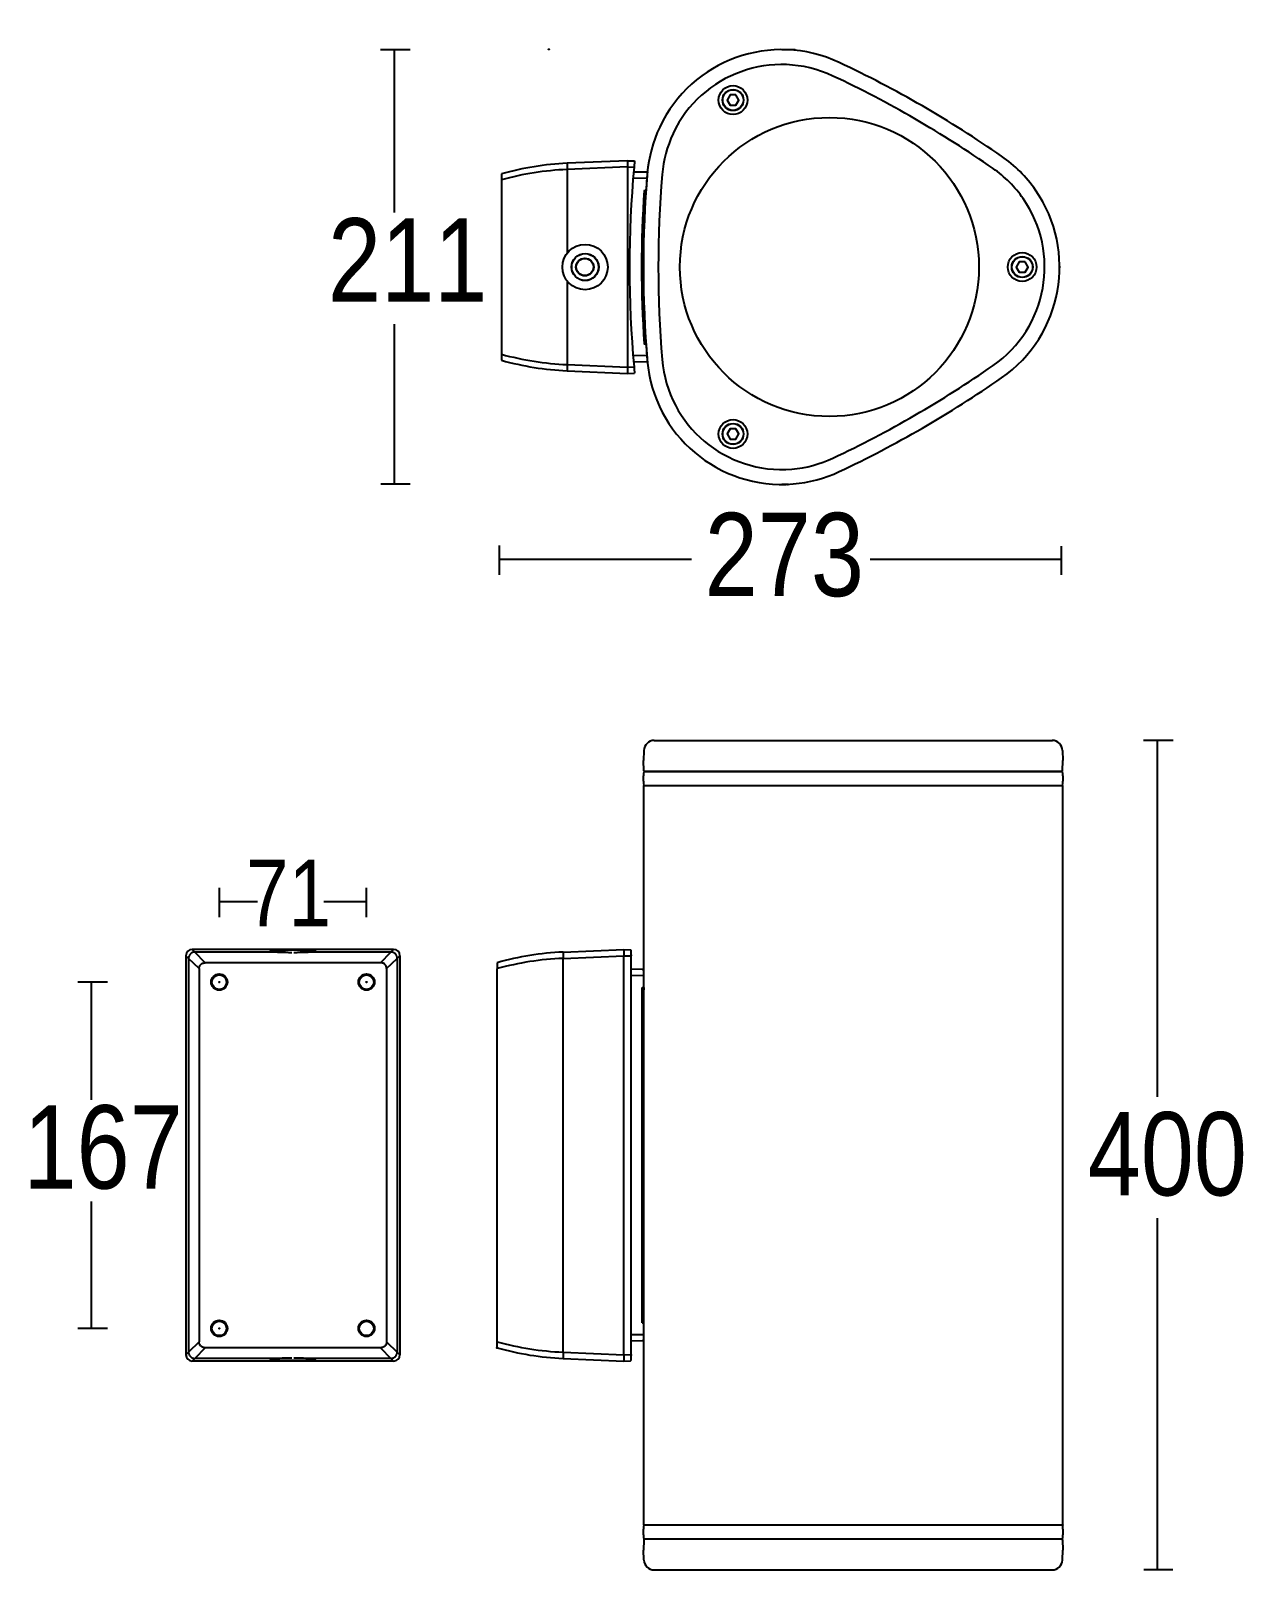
# Model space of a CAD drawing. Extents: x 2 to 200, y 0 to 252.
import ezdxf

# ---------------------------------------------------------------- set-up
doc = ezdxf.new("R2010")
doc.units = 0
doc.layers.add('LIVELLO_1', color=160, linetype='Continuous')
doc.styles.add('STD', font='txt')

# ---------------------------------------------------------------- blocks, each defined once
blk = doc.blocks.new('AI9-BLK1')
at = {"layer": 'LIVELLO_1', "color": 7}
for p, q in [((-36.91, 124.42), (-41.74, 124.42)), ((-39.45, 97.75), (-39.45, 124.38)), ((26.04, 124.42), (23.93, 124.42)), ((-1.34, 106.24), (-11.2, 105.82)), ((-1.34, 106.24), (-0.15, 106.2)), ((-21.93, 104.09), (-21.93, 73.58)), ((-1.34, 105.23), (-11.2, 104.8)), ((-11.2, 104.8), (-11.2, 91.11)), ((-1.34, 105.23), (-1.34, 72.44)), ((-1.34, 105.23), (-0.25, 105.19)), ((1.85, 103.33), (-0.41, 103.38)), ((1.94, 104.35), (-0.32, 104.39)), ((1.41, 101.06), (1.68, 101.06)), ((1.43, 101.39), (1.7, 101.4)), ((1.7, 101.4), (1.68, 101.06)), ((-11.2, 86.57), (-11.2, 72.87)), ((-39.45, 53.28), (-39.45, 79.5)), ((1.41, 76.62), (1.68, 76.62)), ((1.7, 76.28), (1.68, 76.62)), ((1.85, 74.34), (-0.41, 74.3)), ((1.94, 73.33), (-0.32, 73.29)), ((-11.2, 72.87), (-1.34, 72.44)), ((-11.2, 71.86), (-1.34, 71.43)), ((-1.34, 72.44), (-0.25, 72.48)), ((-1.34, 71.43), (-0.15, 71.47)), ((-36.89, 53.28), (-41.69, 53.28)), ((24.92, 53.25), (23.93, 53.25)), ((-22.25, 38.43), (-22.25, 43.25)), ((69.74, 38.43), (69.74, 43.16)), ((9.18, 40.95), (-22.16, 40.95)), ((69.74, 40.95), (38.4, 40.95)), ((3.06, 11.32), (68.17, 11.32)), ((88, 11.33), (83.16, 11.33)), ((85.42, -47.02), (85.42, 11.29)), ((1.35, 9.7), (1.3, 8.08)), ((1.36, 6.38), (1.3, 8.08)), ((69.88, 6.38), (69.94, 8.08)), ((69.89, 9.7), (69.94, 8.08)), ((69.86, 6.21), (1.37, 6.21)), ((69.76, 6.26), (1.47, 6.26)), ((1.37, 3.97), (69.86, 3.97)), ((1.37, -117.07), (1.37, 3.94)), ((1.37, 3.94), (69.86, 3.94)), ((69.86, 3.94), (69.86, -117.07)), ((-68.1, -17.57), (-68.1, -12.81)), ((-68.1, -15.03), (-61.9, -15.03)), ((-51.04, -15.03), (-44.08, -15.03)), ((-44.04, -17.61), (-44.04, -12.77)), ((-73.6, -23.9), (-73.6, -89.23)), ((-73.17, -24.33), (-73.6, -23.9)), ((-73.17, -24.33), (-73.17, -88.8)), ((-71.44, -26.02), (-73.17, -24.33)), ((-39.6, -22.88), (-72.58, -22.88)), ((-72.15, -23.31), (-72.58, -22.88)), ((-58.37, -23.31), (-72.15, -23.31)), ((-70.46, -25.04), (-72.15, -23.31)), ((-41.73, -25.04), (-70.46, -25.04)), ((-40.04, -23.31), (-53.81, -23.31)), ((-41.73, -25.04), (-40.04, -23.31)), ((-40.75, -26.02), (-39.02, -24.33)), ((-39.6, -22.88), (-40.04, -23.31)), ((-38.58, -23.9), (-39.02, -24.33)), ((-39.02, -24.33), (-39.02, -88.8)), ((-38.58, -23.9), (-38.58, -89.23)), ((-22.65, -25.04), (-22.65, -26.02)), ((-11.85, -23.31), (-1.94, -22.88)), ((-11.85, -24.33), (-1.94, -23.9)), ((-11.85, -88.8), (-11.85, -24.33)), ((-1.94, -22.88), (-0.84, -22.92)), ((-1.94, -23.9), (-0.74, -23.94)), ((-1.94, -89.23), (-1.94, -23.9)), ((-0.74, -89.19), (-0.74, -23.94)), ((-71.44, -26.02), (-71.44, -87.11)), ((-40.75, -26.02), (-40.75, -87.11)), ((-22.63, -88.08), (-22.63, -26.03)), ((1.29, -26.16), (-0.74, -26.12)), ((1.36, -27.18), (-0.74, -27.14)), ((-86.44, -28.22), (-91.29, -28.22)), ((-89.03, -47.49), (-89.03, -28.22)), ((1.09, -29.13), (1.36, -29.13)), ((1.09, -84), (1.09, -29.13)), ((1.09, -29.47), (1.33, -29.47)), ((-89.03, -84.91), (-89.03, -64.13)), ((85.42, -124.42), (85.42, -66.86)), ((-86.44, -84.91), (-91.29, -84.91)), ((1.09, -83.66), (1.33, -83.66)), ((1.09, -84), (1.36, -84)), ((-71.44, -87.11), (-73.17, -88.8)), ((-70.46, -88.09), (-72.15, -89.82)), ((-41.73, -88.09), (-70.46, -88.09)), ((-41.73, -88.09), (-40.04, -89.82)), ((-40.75, -87.11), (-39.02, -88.8)), ((1.36, -85.95), (-0.74, -85.98)), ((1.29, -86.97), (-0.74, -87)), ((-73.17, -88.8), (-73.6, -89.24)), ((-72.15, -89.82), (-72.58, -90.25)), ((-39.6, -90.25), (-72.58, -90.25)), ((-58.37, -89.82), (-72.15, -89.82)), ((-40.04, -89.82), (-53.81, -89.82)), ((-39.6, -90.25), (-40.04, -89.82)), ((-38.58, -89.24), (-39.02, -88.8)), ((-11.85, -88.8), (-1.94, -89.23)), ((-11.85, -89.82), (-1.94, -90.25)), ((-1.94, -89.23), (-0.74, -89.19)), ((-1.94, -90.25), (-0.84, -90.21)), ((1.37, -117.07), (69.86, -117.07)), ((69.86, -117.1), (1.37, -117.1)), ((1.36, -119.5), (1.3, -121.21)), ((1.37, -119.34), (69.86, -119.34)), ((69.76, -119.39), (1.47, -119.39)), ((69.88, -119.5), (69.94, -121.21)), ((1.34, -122.81), (1.32, -121.22)), ((69.9, -122.81), (69.92, -121.22)), ((3.06, -124.45), (68.17, -124.45)), ((87.96, -124.42), (83.2, -124.42))]:
    blk.add_line(p, q, dxfattribs=at)
for points in [[(16.43, 117.01), (15.46, 117.01), (14.97, 116.17), (15.46, 115.33), (16.43, 115.33), (16.92, 116.17), (16.43, 117.01)], [(-11.2, 105.82), (-11.2, 105.82), (-11.2, 105.81), (-11.2, 105.81), (-11.2, 105.81), (-11.21, 105.8), (-11.21, 105.79), (-11.22, 105.63), (-11.22, 105.34), (-11.21, 104.97), (-11.2, 104.8)], [(63.77, 89.68), (62.8, 89.68), (62.31, 88.84), (62.8, 87.99), (63.77, 87.99), (64.26, 88.84), (63.77, 89.68)], [(-11.2, 72.87), (-11.21, 72.49), (-11.22, 72.16), (-11.21, 71.94), (-11.21, 71.88), (-11.21, 71.87), (-11.21, 71.87), (-11.2, 71.87), (-11.2, 71.86), (-11.2, 71.86)], [(16.43, 62.35), (15.46, 62.35), (14.97, 61.51), (15.46, 60.66), (16.43, 60.66), (16.92, 61.51), (16.43, 62.35)], [(-72.15, -23.31), (-72.23, -23.32), (-72.31, -23.33), (-72.39, -23.34), (-72.46, -23.36), (-72.54, -23.39), (-72.61, -23.43), (-72.68, -23.46), (-72.75, -23.51), (-72.81, -23.56), (-72.87, -23.61), (-72.92, -23.67), (-72.97, -23.73), (-73.02, -23.8), (-73.05, -23.87), (-73.09, -23.94), (-73.12, -24.02), (-73.14, -24.1), (-73.16, -24.17), (-73.16, -24.25), (-73.17, -24.33)], [(-39.02, -24.33), (-39.02, -24.25), (-39.03, -24.17), (-39.04, -24.1), (-39.07, -24.02), (-39.1, -23.94), (-39.13, -23.87), (-39.17, -23.8), (-39.21, -23.73), (-39.26, -23.67), (-39.32, -23.61), (-39.38, -23.56), (-39.44, -23.51), (-39.5, -23.46), (-39.57, -23.43), (-39.65, -23.39), (-39.72, -23.36), (-39.8, -23.34), (-39.88, -23.33), (-39.96, -23.32), (-40.04, -23.31)], [(-11.85, -23.31), (-11.85, -23.31), (-11.86, -23.31), (-11.86, -23.31), (-11.86, -23.31), (-11.86, -23.32), (-11.86, -23.32), (-11.87, -23.34), (-11.87, -23.5), (-11.87, -23.79), (-11.86, -24.16), (-11.85, -24.33)], [(-73.17, -88.8), (-73.16, -88.88), (-73.16, -88.96), (-73.14, -89.04), (-73.12, -89.12), (-73.09, -89.19), (-73.05, -89.26), (-73.02, -89.33), (-72.97, -89.4), (-72.92, -89.46), (-72.87, -89.52), (-72.81, -89.57), (-72.75, -89.62), (-72.68, -89.67), (-72.61, -89.71), (-72.54, -89.74), (-72.46, -89.77), (-72.39, -89.79), (-72.31, -89.8), (-72.23, -89.82), (-72.15, -89.82)], [(-40.04, -89.82), (-39.96, -89.82), (-39.88, -89.8), (-39.8, -89.79), (-39.72, -89.77), (-39.65, -89.74), (-39.57, -89.71), (-39.5, -89.67), (-39.44, -89.62), (-39.38, -89.57), (-39.32, -89.52), (-39.26, -89.46), (-39.21, -89.4), (-39.17, -89.33), (-39.13, -89.26), (-39.1, -89.19), (-39.07, -89.12), (-39.04, -89.04), (-39.03, -88.96), (-39.02, -88.88), (-39.02, -88.8)], [(-11.85, -88.8), (-11.87, -89.19), (-11.87, -89.52), (-11.87, -89.74), (-11.86, -89.8), (-11.86, -89.8), (-11.86, -89.81), (-11.86, -89.81), (-11.86, -89.82), (-11.86, -89.82), (-11.85, -89.82)]]:
    blk.add_lwpolyline(points, dxfattribs=at)
for centre, radius in [((15.95, 116.17), 2.36), ((15.95, 116.17), 1.72), ((15.95, 116.17), 1.69), ((31.73, 88.84), 24.47), ((-8.26, 88.84), 3.71), ((-8.26, 88.84), 2.23), ((-8.26, 88.84), 2.19), ((-8.26, 88.84), 2.19), ((63.28, 88.84), 2.36), ((-8.3, 88.84), 1.45), ((-8.3, 88.84), 1.4), ((63.29, 88.84), 1.72), ((63.29, 88.84), 1.69), ((15.95, 61.51), 2.36), ((15.95, 61.51), 1.72), ((15.95, 61.51), 1.69), ((-68.14, -28.22), 1.33), ((-68.15, -28.22), 1.19), ((-44.04, -28.22), 1.33), ((-44.04, -28.22), 1.19), ((-68.14, -84.91), 1.33), ((-68.15, -84.91), 1.19), ((-44.04, -84.91), 1.33), ((-44.04, -84.91), 1.19)]:
    blk.add_circle(centre, radius, dxfattribs=at)
for centre, major_axis, ratio in [((-14.2, 124.47), (-0.0006, -0.0496), 0.956527), ((26.04, 124.42), (-0.0007, 0.0496), 0.958241), ((1.28, 88.84), (-0.0481, 0), 0.97491), ((69.4, 88.84), (-0.0493, 0), 0.95128), ((24.93, 53.25), (-0.0009, 0.0496), 0.954717), ((-22.25, 41), (-0.0001, -0.0493), 0.977271), ((68.19, 11.32), (-0.0021, 0.0496), 0.61752), ((-68.14, -28.22), (0.0494, 0), 0.941179), ((-68.14, -28.22), (0.0494, 0), 0.941179), ((-68.14, -28.22), (0.0494, 0), 0.941179), ((-68.14, -28.22), (0.0494, 0), 0.941179), ((-44.04, -28.22), (0.0481, 0), 0.966012), ((-44.04, -28.22), (0.0481, 0), 0.966012), ((-68.14, -84.91), (0.0494, 0), 0.941179), ((-68.14, -84.91), (0.0494, 0), 0.941179), ((-22.65, -88.09), (-0.0481, 0), 0.982079), ((69.88, -117.08), (-0.0019, 0.0517), 0.9427), ((68.19, -124.45), (-0.0021, 0.0472), 0.649013)]:
    blk.add_ellipse(centre, major_axis=major_axis, ratio=ratio, dxfattribs=at)
for points, knots in [([(59.92, 106.97), (51.5, 112.82), (42.61, 117.96), (33.34, 122.32), (22.3, 127.51), (9.14, 122.78), (3.95, 111.74), (2.83, 109.36), (2.14, 106.8), (1.92, 104.18)], [0, 0, 0, 0, 1, 1, 1, 2, 2, 2, 3, 3, 3, 3]), ([(32.3, 120.11), (22.48, 124.73), (10.77, 120.52), (6.15, 110.7), (5.16, 108.59), (4.55, 106.31), (4.36, 103.98)], [0, 0, 0, 0, 1, 1, 1, 2, 2, 2, 2]), ([(-0.15, 106.2), (-0.15, 106.2), (-0.25, 105.19), (-0.25, 105.19), (-1.25, 94.31), (-1.25, 83.36), (-0.25, 72.48), (-0.22, 72.14), (-0.19, 71.81), (-0.15, 71.47)], [0, 0, 0, 0, 1, 1, 1, 2, 2, 2, 3, 3, 3, 3]), ([(59.92, 70.7), (69.93, 77.66), (72.41, 91.43), (65.45, 101.44), (63.95, 103.6), (62.08, 105.47), (59.92, 106.97)], [0, 0, 0, 0, 1, 1, 1, 2, 2, 2, 2]), ([(58.52, 72.7), (67.43, 78.9), (69.64, 91.14), (63.44, 100.05), (62.11, 101.97), (60.44, 103.64), (58.52, 104.97)], [0, 0, 0, 0, 1, 1, 1, 2, 2, 2, 2]), ([(1.43, 101.39), (0.84, 93.04), (0.84, 84.64), (1.43, 76.28), (1.43, 76.28), (1.7, 76.28), (1.7, 76.28)], [0, 0, 0, 0, 1, 1, 1, 2, 2, 2, 2]), ([(1.92, 73.49), (2.94, 61.33), (13.63, 52.31), (25.78, 53.33), (28.4, 53.55), (30.96, 54.24), (33.34, 55.35), (42.61, 59.72), (51.5, 64.85), (59.92, 70.7)], [0, 0, 0, 0, 1, 1, 1, 2, 2, 2, 3, 3, 3, 3]), ([(4.36, 73.69), (5.26, 62.88), (14.77, 54.85), (25.58, 55.76), (27.91, 55.96), (30.18, 56.57), (32.3, 57.56)], [0, 0, 0, 0, 1, 1, 1, 2, 2, 2, 2]), ([(85.42, 11.34), (85.42, 11.33), (85.42, 11.33), (85.42, 11.33), (85.42, 11.33), (85.41, 11.33), (85.41, 11.34), (85.41, 11.34), (85.42, 11.34), (85.42, 11.34), (85.42, 11.34), (85.42, 11.34), (85.42, 11.34)], [0, 0, 0, 0, 1, 1, 1, 2, 2, 2, 3, 3, 3, 4, 4, 4, 4]), ([(-44.04, -15.03), (-44.04, -15.03), (-44.04, -15.03), (-44.04, -15.03), (-44.04, -15.03), (-44.04, -15.03), (-44.04, -15.03), (-44.04, -15.03), (-44.04, -15.02), (-44.04, -15.02), (-44.04, -15.02), (-44.04, -15.03), (-44.04, -15.03)], [0, 0, 0, 0, 1, 1, 1, 2, 2, 2, 3, 3, 3, 4, 4, 4, 4]), ([(-71.44, -26.02), (-71.44, -25.95), (-71.43, -25.88), (-71.41, -25.8), (-71.4, -25.73), (-71.38, -25.66), (-71.34, -25.6), (-71.31, -25.53), (-71.28, -25.46), (-71.23, -25.41), (-71.18, -25.35), (-71.13, -25.3), (-71.07, -25.25), (-71.01, -25.21), (-70.95, -25.17), (-70.89, -25.14), (-70.82, -25.1), (-70.75, -25.08), (-70.68, -25.07), (-70.6, -25.05), (-70.53, -25.04), (-70.46, -25.04)], [0, 0, 0, 0, 1, 1, 1, 2, 2, 2, 3, 3, 3, 4, 4, 4, 5, 5, 5, 6, 6, 6, 7, 7, 7, 7]), ([(-56.09, -23.02), (-56.31, -23.02), (-56.53, -23.02), (-56.75, -23.02), (-56.96, -23.02), (-57.18, -23.03), (-57.39, -23.03), (-57.59, -23.03), (-57.79, -23.04), (-57.99, -23.04), (-58.17, -23.05), (-58.35, -23.05), (-58.53, -23.06), (-58.61, -23.07), (-58.69, -23.07), (-58.77, -23.07), (-58.84, -23.07), (-58.91, -23.08), (-58.99, -23.08), (-59.05, -23.09), (-59.12, -23.09), (-59.18, -23.09), (-59.24, -23.1), (-59.3, -23.1), (-59.36, -23.1), (-59.41, -23.11), (-59.46, -23.11), (-59.51, -23.12), (-59.55, -23.12), (-59.59, -23.12), (-59.63, -23.13), (-59.64, -23.13), (-59.66, -23.14), (-59.68, -23.14), (-59.69, -23.14), (-59.71, -23.14), (-59.72, -23.14), (-59.73, -23.15), (-59.74, -23.15), (-59.76, -23.15), (-59.77, -23.15), (-59.77, -23.16), (-59.78, -23.16), (-59.79, -23.16), (-59.8, -23.16), (-59.81, -23.16), (-59.81, -23.17), (-59.81, -23.17), (-59.82, -23.17), (-59.82, -23.18), (-59.82, -23.18), (-59.83, -23.18), (-59.83, -23.18), (-59.83, -23.19), (-59.83, -23.19), (-59.82, -23.19), (-59.82, -23.19), (-59.82, -23.2), (-59.81, -23.2), (-59.81, -23.2), (-59.8, -23.2), (-59.79, -23.21), (-59.79, -23.21), (-59.78, -23.21), (-59.77, -23.21), (-59.76, -23.21), (-59.75, -23.22), (-59.72, -23.22), (-59.7, -23.23), (-59.67, -23.23), (-59.63, -23.24), (-59.6, -23.24), (-59.56, -23.24), (-59.46, -23.25), (-59.36, -23.26), (-59.26, -23.27), (-59.13, -23.28), (-58.99, -23.29), (-58.86, -23.29), (-58.7, -23.3), (-58.54, -23.31), (-58.37, -23.31)], [0, 0, 0, 0, 1, 1, 1, 2, 2, 2, 3, 3, 3, 4, 4, 4, 5, 5, 5, 6, 6, 6, 7, 7, 7, 8, 8, 8, 9, 9, 9, 10, 10, 10, 11, 11, 11, 12, 12, 12, 13, 13, 13, 14, 14, 14, 15, 15, 15, 16, 16, 16, 17, 17, 17, 18, 18, 18, 19, 19, 19, 20, 20, 20, 21, 21, 21, 22, 22, 22, 23, 23, 23, 24, 24, 24, 25, 25, 25, 26, 26, 26, 27, 27, 27, 27]), ([(-53.81, -23.31), (-53.65, -23.31), (-53.49, -23.3), (-53.33, -23.29), (-53.19, -23.29), (-53.06, -23.28), (-52.93, -23.27), (-52.83, -23.26), (-52.73, -23.25), (-52.63, -23.24), (-52.59, -23.24), (-52.55, -23.24), (-52.52, -23.23), (-52.49, -23.23), (-52.46, -23.22), (-52.44, -23.22), (-52.42, -23.21), (-52.41, -23.21), (-52.41, -23.21), (-52.4, -23.21), (-52.39, -23.21), (-52.38, -23.2), (-52.38, -23.2), (-52.37, -23.2), (-52.37, -23.2), (-52.36, -23.19), (-52.36, -23.19), (-52.36, -23.19), (-52.36, -23.19), (-52.36, -23.18), (-52.36, -23.18), (-52.36, -23.18), (-52.36, -23.18), (-52.37, -23.17), (-52.37, -23.17), (-52.38, -23.17), (-52.38, -23.16), (-52.39, -23.16), (-52.39, -23.16), (-52.4, -23.16), (-52.41, -23.16), (-52.42, -23.15), (-52.43, -23.15), (-52.44, -23.15), (-52.45, -23.15), (-52.46, -23.14), (-52.48, -23.14), (-52.49, -23.14), (-52.51, -23.14), (-52.52, -23.14), (-52.54, -23.13), (-52.56, -23.13), (-52.6, -23.12), (-52.64, -23.12), (-52.68, -23.12), (-52.73, -23.11), (-52.78, -23.11), (-52.83, -23.1), (-52.88, -23.1), (-52.94, -23.1), (-53, -23.09), (-53.06, -23.09), (-53.13, -23.09), (-53.2, -23.08), (-53.27, -23.08), (-53.34, -23.07), (-53.42, -23.07), (-53.5, -23.07), (-53.58, -23.07), (-53.66, -23.06), (-53.84, -23.05), (-54.02, -23.05), (-54.2, -23.04), (-54.4, -23.04), (-54.6, -23.03), (-54.8, -23.03), (-55.01, -23.03), (-55.22, -23.02), (-55.43, -23.02), (-55.65, -23.02), (-55.87, -23.02), (-56.09, -23.02)], [0, 0, 0, 0, 1, 1, 1, 2, 2, 2, 3, 3, 3, 4, 4, 4, 5, 5, 5, 6, 6, 6, 7, 7, 7, 8, 8, 8, 9, 9, 9, 10, 10, 10, 11, 11, 11, 12, 12, 12, 13, 13, 13, 14, 14, 14, 15, 15, 15, 16, 16, 16, 17, 17, 17, 18, 18, 18, 19, 19, 19, 20, 20, 20, 21, 21, 21, 22, 22, 22, 23, 23, 23, 24, 24, 24, 25, 25, 25, 26, 26, 26, 27, 27, 27, 27]), ([(-40.75, -26.02), (-40.75, -25.95), (-40.76, -25.88), (-40.77, -25.8), (-40.79, -25.73), (-40.81, -25.66), (-40.84, -25.6), (-40.87, -25.53), (-40.91, -25.46), (-40.96, -25.41), (-41, -25.35), (-41.05, -25.3), (-41.11, -25.25), (-41.17, -25.21), (-41.23, -25.17), (-41.3, -25.14), (-41.37, -25.1), (-41.44, -25.08), (-41.51, -25.07), (-41.58, -25.05), (-41.65, -25.04), (-41.73, -25.04)], [0, 0, 0, 0, 1, 1, 1, 2, 2, 2, 3, 3, 3, 4, 4, 4, 5, 5, 5, 6, 6, 6, 7, 7, 7, 7]), ([(-38.58, -23.9), (-38.58, -23.34), (-39.04, -22.88), (-39.6, -22.88), (-39.6, -22.88), (-39.6, -22.88), (-39.6, -22.88)], [0, 0, 0, 0, 1, 1, 1, 2, 2, 2, 2]), ([(-0.84, -22.92), (-0.84, -22.92), (-0.83, -22.92), (-0.83, -22.92), (-0.83, -22.93), (-0.82, -22.94), (-0.82, -22.94), (-0.81, -22.97), (-0.8, -22.99), (-0.8, -23.02), (-0.79, -23.06), (-0.79, -23.1), (-0.78, -23.14), (-0.77, -23.2), (-0.77, -23.25), (-0.77, -23.3), (-0.76, -23.37), (-0.76, -23.43), (-0.75, -23.5), (-0.75, -23.57), (-0.75, -23.64), (-0.75, -23.71), (-0.74, -23.79), (-0.74, -23.86), (-0.74, -23.94)], [0, 0, 0, 0, 1, 1, 1, 2, 2, 2, 3, 3, 3, 4, 4, 4, 5, 5, 5, 6, 6, 6, 7, 7, 7, 8, 8, 8, 8]), ([(1.36, -27.17), (1.36, -27.1), (1.36, -27.03), (1.36, -26.96), (1.36, -26.9), (1.36, -26.83), (1.35, -26.77), (1.35, -26.71), (1.35, -26.65), (1.35, -26.58), (1.34, -26.54), (1.34, -26.48), (1.33, -26.43), (1.33, -26.38), (1.32, -26.35), (1.32, -26.3), (1.32, -26.27), (1.31, -26.24), (1.3, -26.22), (1.3, -26.2), (1.3, -26.19), (1.3, -26.18), (1.29, -26.18), (1.29, -26.17), (1.29, -26.16)], [0, 0, 0, 0, 1, 1, 1, 2, 2, 2, 3, 3, 3, 4, 4, 4, 5, 5, 5, 6, 6, 6, 7, 7, 7, 8, 8, 8, 8]), ([(-87.51, -28.22), (-87.51, -28.22), (-87.51, -28.22), (-87.52, -28.22), (-87.52, -28.22), (-87.52, -28.22), (-87.52, -28.22), (-87.52, -28.22), (-87.52, -28.21), (-87.52, -28.21), (-87.51, -28.21), (-87.51, -28.22), (-87.51, -28.22)], [0, 0, 0, 0, 1, 1, 1, 2, 2, 2, 3, 3, 3, 4, 4, 4, 4]), ([(1.36, -29.13), (1.36, -29.15), (1.36, -29.18), (1.36, -29.2), (1.36, -29.22), (1.36, -29.25), (1.36, -29.27), (1.36, -29.3), (1.36, -29.32), (1.35, -29.34), (1.35, -29.36), (1.35, -29.37), (1.35, -29.39), (1.35, -29.4), (1.35, -29.42), (1.34, -29.43), (1.34, -29.44), (1.34, -29.45), (1.34, -29.46), (1.34, -29.46), (1.34, -29.47), (1.33, -29.47)], [0, 0, 0, 0, 1, 1, 1, 2, 2, 2, 3, 3, 3, 4, 4, 4, 5, 5, 5, 6, 6, 6, 7, 7, 7, 7]), ([(1.36, -84), (1.36, -83.98), (1.36, -83.95), (1.36, -83.93), (1.36, -83.9), (1.36, -83.88), (1.36, -83.85), (1.36, -83.83), (1.36, -83.81), (1.35, -83.79), (1.35, -83.77), (1.35, -83.75), (1.35, -83.74), (1.35, -83.72), (1.35, -83.71), (1.34, -83.7), (1.34, -83.69), (1.34, -83.68), (1.34, -83.67), (1.34, -83.67), (1.34, -83.66), (1.33, -83.66)], [0, 0, 0, 0, 1, 1, 1, 2, 2, 2, 3, 3, 3, 4, 4, 4, 5, 5, 5, 6, 6, 6, 7, 7, 7, 7]), ([(-70.46, -88.09), (-70.53, -88.09), (-70.6, -88.08), (-70.68, -88.06), (-70.75, -88.05), (-70.82, -88.03), (-70.89, -87.99), (-70.95, -87.96), (-71.01, -87.92), (-71.07, -87.88), (-71.13, -87.83), (-71.18, -87.78), (-71.23, -87.72), (-71.28, -87.67), (-71.31, -87.6), (-71.34, -87.53), (-71.38, -87.47), (-71.4, -87.4), (-71.41, -87.33), (-71.43, -87.26), (-71.44, -87.18), (-71.44, -87.11)], [0, 0, 0, 0, 1, 1, 1, 2, 2, 2, 3, 3, 3, 4, 4, 4, 5, 5, 5, 6, 6, 6, 7, 7, 7, 7]), ([(-40.75, -87.11), (-40.75, -87.18), (-40.76, -87.26), (-40.77, -87.33), (-40.79, -87.4), (-40.81, -87.47), (-40.84, -87.53), (-40.87, -87.6), (-40.91, -87.67), (-40.96, -87.72), (-41, -87.78), (-41.05, -87.83), (-41.11, -87.88), (-41.17, -87.92), (-41.23, -87.96), (-41.3, -87.99), (-41.37, -88.03), (-41.44, -88.05), (-41.51, -88.06), (-41.58, -88.08), (-41.65, -88.09), (-41.73, -88.09)], [0, 0, 0, 0, 1, 1, 1, 2, 2, 2, 3, 3, 3, 4, 4, 4, 5, 5, 5, 6, 6, 6, 7, 7, 7, 7]), ([(1.29, -86.97), (1.3, -86.95), (1.3, -86.93), (1.3, -86.91), (1.31, -86.89), (1.32, -86.85), (1.32, -86.82), (1.32, -86.78), (1.33, -86.74), (1.33, -86.7), (1.34, -86.65), (1.34, -86.59), (1.35, -86.54), (1.35, -86.48), (1.35, -86.42), (1.35, -86.36), (1.36, -86.3), (1.36, -86.23), (1.36, -86.17), (1.36, -86.1), (1.36, -86.03), (1.36, -85.96)], [0, 0, 0, 0, 1, 1, 1, 2, 2, 2, 3, 3, 3, 4, 4, 4, 5, 5, 5, 6, 6, 6, 7, 7, 7, 7]), ([(-58.37, -89.82), (-58.54, -89.82), (-58.7, -89.83), (-58.86, -89.84), (-58.99, -89.84), (-59.13, -89.85), (-59.26, -89.86), (-59.36, -89.87), (-59.46, -89.87), (-59.56, -89.89), (-59.6, -89.89), (-59.63, -89.9), (-59.67, -89.9), (-59.7, -89.9), (-59.72, -89.91), (-59.75, -89.91), (-59.76, -89.92), (-59.77, -89.92), (-59.78, -89.92), (-59.79, -89.92), (-59.79, -89.92), (-59.8, -89.93), (-59.81, -89.93), (-59.81, -89.93), (-59.82, -89.93), (-59.82, -89.94), (-59.82, -89.94), (-59.83, -89.94), (-59.83, -89.94), (-59.83, -89.95), (-59.83, -89.95), (-59.82, -89.95), (-59.82, -89.96), (-59.82, -89.96), (-59.81, -89.96), (-59.81, -89.96), (-59.81, -89.96), (-59.8, -89.97), (-59.79, -89.97), (-59.78, -89.97), (-59.77, -89.97), (-59.77, -89.98), (-59.76, -89.98), (-59.74, -89.98), (-59.73, -89.98), (-59.72, -89.98), (-59.71, -89.99), (-59.69, -89.99), (-59.68, -89.99), (-59.66, -89.99), (-59.64, -90), (-59.63, -90), (-59.59, -90), (-59.55, -90.01), (-59.51, -90.02), (-59.46, -90.02), (-59.41, -90.02), (-59.36, -90.03), (-59.3, -90.03), (-59.24, -90.04), (-59.18, -90.04), (-59.12, -90.04), (-59.05, -90.05), (-58.99, -90.05), (-58.91, -90.05), (-58.84, -90.06), (-58.77, -90.06), (-58.69, -90.06), (-58.61, -90.07), (-58.53, -90.07), (-58.35, -90.08), (-58.17, -90.08), (-57.99, -90.09), (-57.79, -90.09), (-57.59, -90.1), (-57.39, -90.1), (-57.18, -90.11), (-56.96, -90.11), (-56.75, -90.11), (-56.53, -90.11), (-56.31, -90.11), (-56.09, -90.11)], [0, 0, 0, 0, 1, 1, 1, 2, 2, 2, 3, 3, 3, 4, 4, 4, 5, 5, 5, 6, 6, 6, 7, 7, 7, 8, 8, 8, 9, 9, 9, 10, 10, 10, 11, 11, 11, 12, 12, 12, 13, 13, 13, 14, 14, 14, 15, 15, 15, 16, 16, 16, 17, 17, 17, 18, 18, 18, 19, 19, 19, 20, 20, 20, 21, 21, 21, 22, 22, 22, 23, 23, 23, 24, 24, 24, 25, 25, 25, 26, 26, 26, 27, 27, 27, 27]), ([(-56.09, -90.11), (-55.87, -90.11), (-55.65, -90.11), (-55.43, -90.11), (-55.22, -90.11), (-55.01, -90.11), (-54.8, -90.1), (-54.6, -90.1), (-54.4, -90.09), (-54.2, -90.09), (-54.02, -90.08), (-53.84, -90.08), (-53.66, -90.07), (-53.58, -90.07), (-53.5, -90.06), (-53.42, -90.06), (-53.34, -90.06), (-53.27, -90.05), (-53.2, -90.05), (-53.13, -90.05), (-53.06, -90.04), (-53, -90.04), (-52.94, -90.04), (-52.88, -90.03), (-52.83, -90.03), (-52.78, -90.02), (-52.73, -90.02), (-52.68, -90.02), (-52.64, -90.01), (-52.6, -90), (-52.56, -90), (-52.54, -90), (-52.52, -89.99), (-52.51, -89.99), (-52.49, -89.99), (-52.48, -89.99), (-52.46, -89.98), (-52.45, -89.98), (-52.44, -89.98), (-52.43, -89.98), (-52.42, -89.98), (-52.41, -89.97), (-52.4, -89.97), (-52.39, -89.97), (-52.39, -89.97), (-52.38, -89.96), (-52.38, -89.96), (-52.37, -89.96), (-52.37, -89.96), (-52.36, -89.96), (-52.36, -89.95), (-52.36, -89.95), (-52.36, -89.95), (-52.36, -89.94), (-52.36, -89.94), (-52.36, -89.94), (-52.36, -89.94), (-52.37, -89.93), (-52.37, -89.93), (-52.38, -89.93), (-52.38, -89.93), (-52.39, -89.92), (-52.4, -89.92), (-52.41, -89.92), (-52.41, -89.92), (-52.42, -89.92), (-52.44, -89.91), (-52.46, -89.91), (-52.49, -89.9), (-52.52, -89.9), (-52.55, -89.9), (-52.59, -89.89), (-52.63, -89.89), (-52.73, -89.87), (-52.83, -89.87), (-52.93, -89.86), (-53.06, -89.85), (-53.19, -89.84), (-53.33, -89.84), (-53.49, -89.83), (-53.65, -89.82), (-53.81, -89.82)], [0, 0, 0, 0, 1, 1, 1, 2, 2, 2, 3, 3, 3, 4, 4, 4, 5, 5, 5, 6, 6, 6, 7, 7, 7, 8, 8, 8, 9, 9, 9, 10, 10, 10, 11, 11, 11, 12, 12, 12, 13, 13, 13, 14, 14, 14, 15, 15, 15, 16, 16, 16, 17, 17, 17, 18, 18, 18, 19, 19, 19, 20, 20, 20, 21, 21, 21, 22, 22, 22, 23, 23, 23, 24, 24, 24, 25, 25, 25, 26, 26, 26, 27, 27, 27, 27]), ([(-0.74, -89.19), (-0.74, -89.27), (-0.74, -89.34), (-0.75, -89.41), (-0.75, -89.49), (-0.75, -89.56), (-0.75, -89.63), (-0.76, -89.7), (-0.76, -89.76), (-0.77, -89.83), (-0.77, -89.88), (-0.77, -89.93), (-0.78, -89.99), (-0.79, -90.03), (-0.79, -90.07), (-0.8, -90.11), (-0.8, -90.13), (-0.81, -90.16), (-0.82, -90.18), (-0.82, -90.19), (-0.83, -90.2), (-0.83, -90.2), (-0.83, -90.21), (-0.84, -90.21), (-0.84, -90.21)], [0, 0, 0, 0, 1, 1, 1, 2, 2, 2, 3, 3, 3, 4, 4, 4, 5, 5, 5, 6, 6, 6, 7, 7, 7, 8, 8, 8, 8])]:
    blk.add_open_spline(points, degree=3, knots=knots, dxfattribs=at)
for points in [[(58.52, 104.97), (50.22, 110.74), (41.45, 115.81), (32.3, 120.11)], [(-1.34, 106.24), (-1.34, 105.91), (-1.34, 105.57), (-1.34, 105.23)], [(-11.2, 105.82), (-14.83, 105.65), (-18.43, 105.08), (-21.93, 104.09)], [(-11.2, 104.8), (-14.83, 104.65), (-18.43, 104.08), (-21.93, 103.12)], [(1.92, 104.18), (1.06, 93.97), (1.06, 83.7), (1.92, 73.49)], [(1.85, 103.33), (1.8, 102.69), (1.75, 102.04), (1.7, 101.4)], [(1.94, 104.35), (1.91, 104.01), (1.88, 103.68), (1.86, 103.35)], [(4.36, 103.98), (3.51, 93.9), (3.51, 83.77), (4.36, 73.69)], [(1.7, 76.28), (1.75, 75.63), (1.8, 74.99), (1.85, 74.34)], [(-21.93, 74.56), (-18.43, 73.59), (-14.83, 73.03), (-11.2, 72.87)], [(-21.93, 73.58), (-18.43, 72.6), (-14.83, 72.02), (-11.2, 71.86)], [(1.86, 74.33), (1.88, 73.99), (1.91, 73.66), (1.94, 73.33)], [(-1.34, 72.44), (-1.34, 72.11), (-1.34, 71.77), (-1.34, 71.43)], [(32.3, 57.56), (41.45, 61.87), (50.22, 66.93), (58.52, 72.7)], [(3.05, 11.34), (2.14, 11.34), (1.39, 10.62), (1.35, 9.7)], [(69.89, 9.7), (69.85, 10.62), (69.1, 11.34), (68.19, 11.34)], [(1.36, 6.23), (1.23, 5.49), (1.23, 4.73), (1.36, 3.99)], [(1.36, 6.38), (1.36, 6.32), (1.4, 6.28), (1.46, 6.28)], [(69.78, 6.28), (69.84, 6.28), (69.88, 6.32), (69.88, 6.38)], [(69.88, 3.99), (70.01, 4.73), (70.01, 5.49), (69.88, 6.23)], [(-72.58, -22.88), (-73.15, -22.88), (-73.6, -23.34), (-73.6, -23.9)], [(-58.37, -23.31), (-57.67, -23.34), (-56.96, -23.35), (-56.25, -23.35)], [(-55.93, -23.35), (-55.22, -23.35), (-54.52, -23.34), (-53.81, -23.31)], [(-11.85, -23.31), (-15.51, -23.47), (-19.13, -24.05), (-22.65, -25.04)], [(-11.85, -24.33), (-15.51, -24.48), (-19.13, -25.05), (-22.65, -26.02)], [(-1.94, -22.88), (-1.94, -23.22), (-1.94, -23.56), (-1.94, -23.9)], [(-22.65, -87.11), (-19.13, -88.07), (-15.51, -88.64), (-11.85, -88.8)], [(-22.65, -88.09), (-19.13, -89.08), (-15.51, -89.66), (-11.85, -89.82)], [(-73.6, -89.24), (-73.6, -89.8), (-73.15, -90.25), (-72.58, -90.25)], [(-56.25, -89.78), (-56.96, -89.78), (-57.67, -89.79), (-58.37, -89.82)], [(-53.81, -89.82), (-54.52, -89.79), (-55.22, -89.78), (-55.93, -89.78)], [(-39.6, -90.25), (-39.04, -90.25), (-38.58, -89.8), (-38.58, -89.24)], [(-1.94, -89.23), (-1.94, -89.57), (-1.94, -89.91), (-1.94, -90.25)], [(1.36, -117.11), (1.23, -117.86), (1.23, -118.62), (1.36, -119.36)], [(69.88, -119.36), (70.01, -118.62), (70.01, -117.86), (69.88, -117.11)], [(1.46, -119.41), (1.4, -119.41), (1.36, -119.45), (1.36, -119.5)], [(69.88, -119.5), (69.88, -119.45), (69.84, -119.41), (69.78, -119.41)], [(1.37, -122.85), (1.41, -123.74), (2.14, -124.45), (3.03, -124.45)], [(68.21, -124.45), (69.1, -124.45), (69.83, -123.74), (69.87, -122.85)]]:
    blk.add_open_spline(points, degree=3, dxfattribs=at)
at = {"layer": 'LIVELLO_1', "color": 7, "attachment_point": 1, "style": 'STD'}
for s, insert, char_height in [('\\fArial Narrow|b0|i0;\\H13.6409;\\C7;2\\H13.6409;1\\H13.6409;1', (-50.34, 96.83), 13.6409), ('\\fArial Narrow|b0|i0;\\H13.6409;\\C7;27\\H13.6409;3', (11.32, 48.6), 13.6409), ('\\fArial Narrow|b0|i0;\\H10.9127;\\C7;71', (-63.76, -8.18), 10.9127), ('\\fArial Narrow|b0|i0;\\H13.6409;\\C7;16\\H13.6409;7', (-100.18, -48.38), 13.6409), ('\\fArial Narrow|b0|i0;\\H13.6409;\\C7;40\\H13.6409;0', (74, -49.5), 13.6409)]:
    blk.add_mtext(s, dxfattribs=dict(at, insert=insert, char_height=char_height))

msp = doc.modelspace()

# ---------------------------------------------------------------- block references
at = {"layer": 'LIVELLO_1', "color": 7}
msp.add_blockref('AI9-BLK1', (100.704534, 124.668876), dxfattribs=at)

doc.saveas('drawing.dxf')
